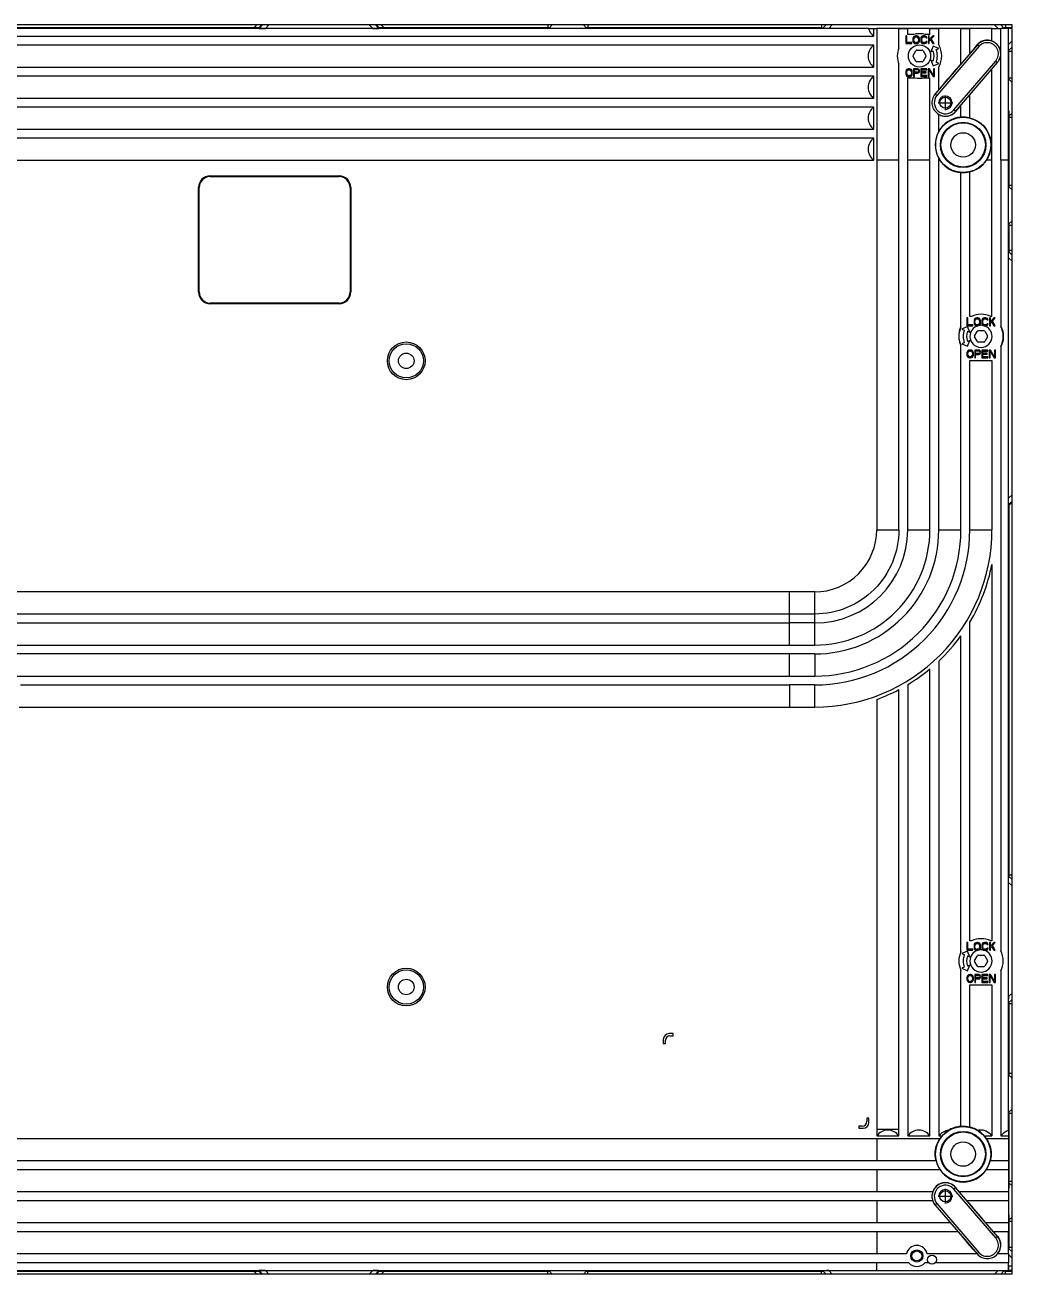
# Model space of a CAD drawing. Extents: x 0 to 1000, y 0 to 562.
# Drawn here: x 556 to 1000, y 0 to 562 of the extents above; entities that cross this region are included whole.
import ezdxf

# ---------------------------------------------------------------- set-up
doc = ezdxf.new("R2010")
doc.units = 0
doc.layers.add('CABINET', color=8, linetype='Continuous')

# ---------------------------------------------------------------- blocks, each defined once
blk = doc.blocks.new('UDM_LAMINA_S-MAX')
at = {"layer": 'CABINET'}
for p, q in [((1000, 562.5), (0, 562.5)), ((659.96, 562.5), (658.7, 561.18)), ((662.08, 562.5), (660.78, 561.14)), ((661.05, 560.96), (662.59, 562.5)), ((663.84, 560.93), (665.42, 562.5)), ((710.58, 562.5), (712.16, 560.93)), ((713.41, 562.5), (714.95, 560.96)), ((715.22, 561.14), (713.92, 562.5)), ((717.3, 561.18), (716.04, 562.5)), ((791, 562.5), (791, 561.18)), ((793, 562.5), (791.63, 561.13)), ((807, 562.5), (808.37, 561.13)), ((809, 562.5), (809, 561.18)), ((914.25, 562.5), (914.25, 561.18)), ((914.71, 560.96), (916.25, 562.5)), ((917.51, 560.93), (919.08, 562.5)), ((992.17, 562.5), (993.59, 561.09)), ((995, 562.5), (996.54, 560.96)), ((997, 562.5), (997, 561.18)), ((1000, 0), (1000, 562.5)), ((48.65, 557.47), (937.79, 557.47)), ((917.51, 560.93), (82.49, 560.93)), ((658.7, 561.18), (512, 561.18)), ((660.78, 561.14), (661.05, 560.96)), ((714.95, 560.96), (715.22, 561.14)), ((791, 561.18), (717.3, 561.18)), ((914.25, 561.18), (809, 561.18)), ((935.4, 560.93), (917.51, 560.93)), ((935.4, 560.93), (937.79, 560.9)), ((937.79, 560.9), (939.09, 560.9)), ((937.79, 557.47), (937.79, 560.9)), ((939.09, 560.9), (939.09, 335.13)), ((991, 560.93), (942.56, 560.93)), ((949.06, 560.9), (953.06, 560.9)), ((949.06, 552.25), (949.06, 560.9)), ((952.64, 557.6), (952.2, 557.6)), ((952.2, 557.6), (952.2, 554.1)), ((952.64, 554.55), (952.64, 557.6)), ((953.06, 558.2), (953.06, 560.9)), ((955.73, 558.2), (953.06, 558.2)), ((957.14, 557.6), (956.58, 557.6)), ((956.58, 557.15), (957.14, 557.15)), ((960.73, 557.6), (960.08, 557.6)), ((960.08, 557.15), (960.73, 557.15)), ((963.03, 558.2), (960.97, 558.2)), ((962.77, 557.6), (962.34, 557.6)), ((962.34, 557.6), (962.34, 554.1)), ((964.38, 557.6), (962.77, 555.89)), ((962.77, 555.89), (962.77, 557.6)), ((963.03, 560.9), (967.03, 560.9)), ((963.03, 558.2), (963.03, 560.9)), ((963.65, 556.19), (964.96, 557.6)), ((964.96, 557.6), (964.38, 557.6)), ((967.03, 553.51), (967.03, 560.9)), ((977, 560.9), (981, 560.9)), ((977, 544.97), (977, 560.9)), ((981, 549.64), (981, 560.9)), ((990.97, 560.9), (994.97, 560.9)), ((990.97, 555.19), (990.97, 560.9)), ((994.96, 549.46), (994.97, 560.9)), ((1000, 561.18), (997, 561.18)), ((1000, 560.93), (998.43, 560.93)), ((998.43, 553.76), (998.43, 560.93)), ((937.79, 553.47), (50.35, 553.47)), ((937.79, 543.5), (937.79, 553.47)), ((952.2, 554.1), (954.83, 554.1)), ((954.83, 554.55), (952.64, 554.55)), ((954.83, 554.1), (954.83, 554.55)), ((955.41, 556.51), (955.41, 555.19)), ((955.85, 555.3), (955.85, 556.41)), ((957.14, 554.55), (956.58, 554.55)), ((956.58, 554.11), (957.14, 554.11)), ((957.87, 556.41), (957.87, 555.3)), ((958.31, 555.19), (958.31, 556.51)), ((958.91, 556.41), (958.91, 555.29)), ((959.35, 555.29), (959.35, 556.41)), ((960.73, 554.55), (960.08, 554.55)), ((960.08, 554.1), (960.73, 554.1)), ((961.31, 556.71), (961.75, 556.71)), ((961.75, 554.99), (961.31, 554.99)), ((961.68, 554.62), (961.75, 554.99)), ((962.34, 554.1), (962.77, 554.1)), ((962.77, 555.29), (963.28, 555.81)), ((962.77, 554.1), (962.77, 555.29)), ((963.28, 555.81), (964.38, 554.1)), ((964.43, 552.94), (963.38, 550.39)), ((964.96, 554.1), (963.65, 556.19)), ((964.38, 554.1), (964.96, 554.1)), ((966.98, 551.88), (964.43, 552.94)), ((984.28, 553.46), (965.4, 531.43)), ((965.87, 551.42), (966.98, 551.88)), ((985.08, 552.77), (966.2, 530.75)), ((985.08, 552.77), (984.22, 553.5)), ((1000, 555.33), (998.43, 553.76)), ((998.43, 64.59), (998.43, 553.76)), ((1000, 552.5), (998.46, 550.96)), ((955.48, 548.8), (956.7, 550.91)), ((956.7, 546.19), (955.48, 548.3)), ((957.13, 551.16), (959.57, 551.16)), ((959.57, 545.94), (957.13, 545.94)), ((960, 550.91), (961.22, 548.8)), ((961.22, 548.3), (960, 546.19)), ((963.38, 550.39), (964.49, 550.85)), ((964.49, 546.25), (963.38, 546.71)), ((963.38, 546.71), (964.43, 544.16)), ((966.98, 545.22), (965.87, 545.68)), ((973.8, 524.25), (992.67, 546.26)), ((992.67, 546.26), (993.47, 545.58)), ((994.97, 501.59), (994.96, 549.58)), ((1000, 550.5), (998.6, 550.5)), ((998.6, 538.62), (998.6, 550.5)), ((50.28, 543.5), (937.79, 543.5)), ((949.06, 501.59), (949.06, 544.85)), ((952.21, 541.5), (952.21, 540.5)), ((952.63, 540.5), (952.63, 541.5)), ((953.43, 542.3), (953.88, 542.3)), ((953.86, 542.75), (953.45, 542.75)), ((954.68, 541.5), (954.68, 540.5)), ((955.11, 540.5), (955.11, 541.5)), ((957.45, 542.75), (955.7, 542.75)), ((955.7, 542.75), (955.7, 539.25)), ((956.14, 542.38), (957.52, 542.38)), ((956.14, 541.26), (956.14, 542.38)), ((957.52, 541.26), (956.14, 541.26)), ((956.14, 540.81), (957.45, 540.81)), ((956.14, 539.25), (956.14, 540.81)), ((961.61, 542.75), (958.98, 542.75)), ((958.98, 542.75), (958.98, 539.25)), ((959.42, 542.3), (961.61, 542.3)), ((959.42, 541.34), (959.42, 542.3)), ((961.31, 541.34), (959.42, 541.34)), ((959.42, 540.89), (961.31, 540.89)), ((959.42, 539.7), (959.42, 540.89)), ((961.31, 540.89), (961.31, 541.34)), ((961.61, 542.3), (961.61, 542.75)), ((962.85, 542.75), (962.19, 542.75)), ((962.19, 542.75), (962.19, 539.25)), ((962.63, 539.25), (962.63, 542.3)), ((962.63, 542.3), (964.45, 539.25)), ((964.67, 539.77), (962.85, 542.75)), ((964.43, 544.16), (966.98, 545.22)), ((965.11, 542.75), (964.67, 542.75)), ((964.67, 542.75), (964.67, 539.77)), ((965.11, 539.25), (965.11, 542.75)), ((967.03, 533.34), (967.03, 543.59)), ((974.6, 523.56), (993.47, 545.59)), ((990.97, 431.25), (990.97, 542.67)), ((937.79, 539.5), (48.65, 539.5)), ((937.79, 529.53), (937.79, 539.5)), ((953.06, 538.75), (956.36, 538.75)), ((953.06, 335.13), (953.06, 538.75)), ((953.88, 539.7), (953.43, 539.7)), ((953.45, 539.25), (953.86, 539.25)), ((955.7, 539.25), (956.14, 539.25)), ((958.98, 539.25), (961.61, 539.25)), ((961.61, 539.7), (959.42, 539.7)), ((960.34, 538.75), (963.03, 538.75)), ((961.61, 539.25), (961.61, 539.7)), ((962.19, 539.25), (962.63, 539.25)), ((963.03, 335.13), (963.03, 538.75)), ((964.45, 539.25), (965.11, 539.25)), ((1000, 536.67), (998.59, 538.05)), ((1000, 538.62), (998.6, 538.62)), ((35.7, 529.53), (937.79, 529.53)), ((966.2, 530.75), (965.4, 531.44)), ((970, 524.2), (970, 530.8)), ((981, 520.63), (981, 531.04)), ((937.79, 525.53), (35.72, 525.53)), ((937.79, 515.56), (937.79, 525.53)), ((966.7, 527.5), (973.3, 527.5)), ((974.64, 523.52), (973.8, 524.25)), ((977, 520.96), (977, 526.37)), ((967.03, 514.5), (967.03, 522.23)), ((1000, 522.85), (998.63, 521.48)), ((1000, 520.85), (998.68, 520.85)), ((998.68, 490.25), (998.68, 520.85)), ((32.31, 515.56), (937.79, 515.56)), ((937.79, 511.56), (34.12, 511.56)), ((937.79, 501.59), (937.79, 511.56)), ((32.42, 501.59), (937.79, 501.59)), ((949.06, 501.59), (939.09, 501.59)), ((949.06, 335.13), (949.06, 501.59)), ((963.03, 501.59), (953.06, 501.59)), ((967.03, 335.13), (967.03, 502.5)), ((967.56, 501.59), (967.03, 501.59)), ((990.97, 501.59), (988.49, 501.59)), ((998.43, 501.59), (994.97, 501.59)), ((994.97, 501.59), (994.97, 426.77)), ((977, 426.51), (977, 496.04)), ((981, 431.25), (981, 496.37)), ((639, 494.55), (697, 494.55)), ((639, 494.55), (639, 494.25)), ((639, 494.25), (697, 494.25)), ((697, 494.55), (697, 494.25)), ((1000, 488.25), (998.63, 489.62)), ((1000, 490.25), (998.68, 490.25)), ((633.7, 489.25), (634, 489.25)), ((633.7, 442.25), (633.7, 489.25)), ((634, 442.25), (634, 489.25)), ((702.3, 489.25), (702, 489.25)), ((702, 489.25), (702, 442.25)), ((702.3, 489.25), (702.3, 442.25)), ((1000, 474.25), (998.63, 472.88)), ((1000, 472.25), (998.68, 472.25)), ((998.68, 460.9), (998.68, 472.25)), ((1000, 456.07), (998.43, 457.64)), ((1000, 458.9), (998.46, 460.44)), ((1000, 460.9), (998.68, 460.9)), ((633.7, 442.25), (634, 442.25)), ((702.3, 442.25), (702, 442.25)), ((697, 437.25), (639, 437.25)), ((639, 436.95), (639, 437.25)), ((697, 436.95), (639, 436.95)), ((697, 436.95), (697, 437.25)), ((980.13, 430.55), (979.69, 430.55)), ((979.69, 430.55), (979.69, 427.05)), ((980.13, 427.5), (980.13, 430.55)), ((981.69, 431.25), (981, 431.25)), ((982.91, 429.3), (982.91, 428.3)), ((983.33, 428.3), (983.33, 429.3)), ((984.13, 430.1), (984.58, 430.1)), ((984.56, 430.55), (984.16, 430.55)), ((985.38, 429.3), (985.38, 428.3)), ((985.81, 428.3), (985.81, 429.3)), ((986.4, 429.36), (986.4, 428.24)), ((986.84, 428.24), (986.84, 429.36)), ((988.22, 430.55), (987.57, 430.55)), ((987.57, 430.1), (988.22, 430.1)), ((988.8, 429.66), (989.24, 429.66)), ((989.24, 427.94), (988.8, 427.94)), ((990.26, 430.55), (989.83, 430.55)), ((989.83, 430.55), (989.83, 427.05)), ((991.87, 430.55), (990.26, 428.84)), ((990.26, 428.84), (990.26, 430.55)), ((990.26, 428.24), (990.77, 428.76)), ((990.26, 427.05), (990.26, 428.24)), ((990.97, 431.25), (990.41, 431.25)), ((990.77, 428.76), (991.87, 427.05)), ((991.14, 429.14), (992.45, 430.55)), ((992.45, 427.05), (991.14, 429.14)), ((992.45, 430.55), (991.87, 430.55)), ((979.96, 426.64), (977.42, 425.58)), ((977.42, 425.58), (978.52, 425.12)), ((979.69, 427.05), (982.32, 427.05)), ((979.91, 424.55), (981.02, 424.09)), ((981.02, 424.09), (979.96, 426.64)), ((982.32, 427.5), (980.13, 427.5)), ((982.32, 427.05), (982.32, 427.5)), ((983.18, 422.5), (984.4, 424.61)), ((984.4, 419.89), (983.18, 422)), ((984.58, 427.5), (984.13, 427.5)), ((984.16, 427.05), (984.65, 427.05)), ((984.83, 424.86), (987.27, 424.86)), ((987.45, 427.05), (988.22, 427.05)), ((988.22, 427.5), (987.57, 427.5)), ((987.7, 424.61), (988.92, 422.5)), ((988.92, 422), (987.7, 419.89)), ((989.83, 427.05), (990.26, 427.05)), ((991.87, 427.05), (992.45, 427.05)), ((977, 335.13), (977, 417.99)), ((978.52, 419.38), (977.42, 418.92)), ((977.42, 418.92), (979.96, 417.86)), ((981.02, 420.41), (979.91, 419.95)), ((979.96, 417.86), (981.02, 420.41)), ((987.27, 419.64), (984.83, 419.64)), ((994.97, 417.73), (994.97, 145.52)), ((979.7, 414.85), (979.7, 413.85)), ((980.12, 413.85), (980.12, 414.85)), ((980.92, 415.65), (981.37, 415.65)), ((981.37, 413.05), (980.92, 413.05)), ((981.35, 416.1), (980.95, 416.1)), ((980.95, 412.6), (981.35, 412.6)), ((981, 411.45), (990.97, 411.45)), ((981, 335.13), (981, 411.45)), ((982.17, 414.85), (982.17, 413.85)), ((982.6, 413.85), (982.6, 414.85)), ((984.94, 416.1), (983.19, 416.1)), ((983.19, 416.1), (983.19, 412.6)), ((983.19, 412.6), (983.63, 412.6)), ((983.63, 415.73), (985.01, 415.73)), ((983.63, 414.61), (983.63, 415.73)), ((985.01, 414.61), (983.63, 414.61)), ((983.63, 414.16), (984.94, 414.16)), ((983.63, 412.6), (983.63, 414.16)), ((989.1, 416.1), (986.47, 416.1)), ((986.47, 416.1), (986.47, 412.6)), ((986.47, 412.6), (989.1, 412.6)), ((986.91, 415.65), (989.1, 415.65)), ((986.91, 414.69), (986.91, 415.65)), ((988.8, 414.69), (986.91, 414.69)), ((986.91, 414.24), (988.8, 414.24)), ((986.91, 413.05), (986.91, 414.24)), ((989.1, 413.05), (986.91, 413.05)), ((988.8, 414.24), (988.8, 414.69)), ((989.1, 415.65), (989.1, 416.1)), ((989.1, 412.6), (989.1, 413.05)), ((990.34, 416.1), (989.68, 416.1)), ((989.68, 416.1), (989.68, 412.6)), ((989.68, 412.6), (990.12, 412.6)), ((990.12, 415.65), (991.94, 412.6)), ((990.12, 412.6), (990.12, 415.65)), ((992.16, 413.12), (990.34, 416.1)), ((990.97, 411.45), (990.97, 335.13)), ((991.94, 412.6), (992.6, 412.6)), ((992.6, 416.1), (992.16, 416.1)), ((992.16, 416.1), (992.16, 413.12)), ((992.6, 412.6), (992.6, 416.1)), ((1000, 350.92), (998.43, 349.34)), ((1000, 348.09), (998.46, 346.55)), ((998.46, 346.55), (998.68, 346.23)), ((1000, 347.49), (998.68, 346.23)), ((998.68, 179.65), (998.68, 346.23)), ((939.09, 335.13), (949.06, 335.13)), ((953.06, 335.13), (963.03, 335.13)), ((967.03, 335.13), (977, 335.13)), ((981, 335.13), (990.97, 335.13)), ((990.97, 319.6), (990.97, 150)), ((899.76, 307.19), (508.96, 307.19)), ((911.15, 307.19), (899.76, 307.19)), ((899.76, 293.22), (899.76, 307.19)), ((911.15, 283.25), (911.15, 307.19)), ((899.76, 297.22), (522.32, 297.22)), ((524.69, 293.22), (899.76, 293.22)), ((911.15, 297.22), (899.76, 297.22)), ((911.15, 293.22), (899.76, 293.22)), ((899.76, 283.25), (899.76, 293.22)), ((981, 150), (981, 293.49)), ((977, 231.43), (977, 287.42)), ((527.37, 283.25), (899.76, 283.25)), ((899.76, 283.25), (911.15, 283.25)), ((911.15, 279.25), (511.8, 279.25)), ((899.76, 269.28), (899.76, 279.25)), ((911.15, 279.25), (911.15, 269.28)), ((967.03, 276.05), (967.03, 62.21)), ((963.03, 62.21), (963.03, 272.51)), ((500, 269.28), (911.15, 269.28)), ((911.15, 265.28), (899.76, 265.28)), ((899.76, 265.28), (899.76, 255.31)), ((911.15, 255.31), (911.15, 265.28)), ((953.06, 265.44), (953.06, 62.21)), ((939.09, 258.76), (939.09, 65.26)), ((949.06, 62.21), (949.06, 263.19)), ((899.76, 255.31), (911.15, 255.31)), ((977, 145.26), (977, 231.43)), ((998.43, 176.39), (1000, 174.82)), ((998.46, 179.19), (1000, 177.65)), ((1000, 179.65), (998.68, 179.65)), ((980.13, 149.3), (979.69, 149.3)), ((979.69, 149.3), (979.69, 145.8)), ((980.13, 146.25), (980.13, 149.3)), ((981.69, 150), (981, 150)), ((982.91, 148.05), (982.91, 147.05)), ((983.33, 147.05), (983.33, 148.05)), ((984.13, 148.85), (984.58, 148.85)), ((984.56, 149.3), (984.16, 149.3)), ((985.38, 148.05), (985.38, 147.05)), ((985.81, 147.05), (985.81, 148.05)), ((986.4, 148.11), (986.4, 146.99)), ((986.84, 146.99), (986.84, 148.11)), ((988.22, 149.3), (987.57, 149.3)), ((987.57, 148.85), (988.22, 148.85)), ((988.8, 148.41), (989.24, 148.41)), ((989.24, 146.69), (988.8, 146.69)), ((990.26, 149.3), (989.83, 149.3)), ((989.83, 149.3), (989.83, 145.8)), ((990.26, 147.59), (990.26, 149.3)), ((991.87, 149.3), (990.26, 147.59)), ((990.26, 146.99), (990.77, 147.51)), ((990.26, 145.8), (990.26, 146.99)), ((990.97, 150), (990.41, 150)), ((990.77, 147.51), (991.87, 145.8)), ((991.14, 147.89), (992.45, 149.3)), ((992.45, 145.8), (991.14, 147.89)), ((992.45, 149.3), (991.87, 149.3)), ((979.96, 145.39), (977.42, 144.33)), ((977.42, 144.33), (978.52, 143.87)), ((979.69, 145.8), (982.32, 145.8)), ((979.91, 143.3), (981.02, 142.84)), ((981.02, 142.84), (979.96, 145.39)), ((982.32, 146.25), (980.13, 146.25)), ((982.32, 145.8), (982.32, 146.25)), ((983.18, 141.25), (984.4, 143.36)), ((984.4, 138.64), (983.18, 140.75)), ((984.58, 146.25), (984.13, 146.25)), ((984.16, 145.8), (984.65, 145.8)), ((984.83, 143.61), (987.27, 143.61)), ((987.45, 145.8), (988.22, 145.8)), ((988.22, 146.25), (987.57, 146.25)), ((987.7, 143.36), (988.92, 141.25)), ((988.92, 140.75), (987.7, 138.64)), ((989.83, 145.8), (990.26, 145.8)), ((991.87, 145.8), (992.45, 145.8)), ((977, 66.46), (977, 136.74)), ((978.52, 138.13), (977.42, 137.67)), ((977.42, 137.67), (979.96, 136.61)), ((981.02, 139.16), (979.91, 138.7)), ((979.96, 136.61), (981.02, 139.16)), ((987.27, 138.39), (984.83, 138.39)), ((994.97, 136.48), (994.97, 62.21)), ((979.7, 133.6), (979.7, 132.6)), ((980.12, 132.6), (980.12, 133.6)), ((980.92, 134.4), (981.37, 134.4)), ((981.37, 131.8), (980.92, 131.8)), ((981.35, 134.85), (980.95, 134.85)), ((980.95, 131.35), (981.35, 131.35)), ((981, 130.2), (990.97, 130.2)), ((981, 66.13), (981, 130.2)), ((982.17, 133.6), (982.17, 132.6)), ((982.6, 132.6), (982.6, 133.6)), ((984.94, 134.85), (983.19, 134.85)), ((983.19, 134.85), (983.19, 131.35)), ((983.19, 131.35), (983.63, 131.35)), ((983.63, 134.48), (985.01, 134.48)), ((983.63, 133.36), (983.63, 134.48)), ((985.01, 133.36), (983.63, 133.36)), ((983.63, 132.91), (984.94, 132.91)), ((983.63, 131.35), (983.63, 132.91)), ((989.1, 134.85), (986.47, 134.85)), ((986.47, 134.85), (986.47, 131.35)), ((986.47, 131.35), (989.1, 131.35)), ((986.91, 134.4), (989.1, 134.4)), ((986.91, 133.44), (986.91, 134.4)), ((988.8, 133.44), (986.91, 133.44)), ((986.91, 132.99), (988.8, 132.99)), ((986.91, 131.8), (986.91, 132.99)), ((989.1, 131.8), (986.91, 131.8)), ((988.8, 132.99), (988.8, 133.44)), ((989.1, 134.4), (989.1, 134.85)), ((989.1, 131.35), (989.1, 131.8)), ((990.34, 134.85), (989.68, 134.85)), ((989.68, 134.85), (989.68, 131.35)), ((989.68, 131.35), (990.12, 131.35)), ((990.12, 134.4), (991.94, 131.35)), ((990.12, 131.35), (990.12, 134.4)), ((992.16, 131.87), (990.34, 134.85)), ((990.97, 130.2), (990.97, 62.21)), ((991.94, 131.35), (992.6, 131.35)), ((992.6, 134.85), (992.16, 134.85)), ((992.16, 134.85), (992.16, 131.87)), ((992.6, 131.35), (992.6, 134.85)), ((1000, 126.48), (998.43, 124.91)), ((1000, 123.65), (998.46, 122.11)), ((1000, 121.65), (998.68, 121.65)), ((998.68, 90.25), (998.68, 121.65)), ((847.5, 108.25), (845.6, 108.25)), ((846, 107.25), (847.5, 107.25)), ((847.5, 107.25), (847.5, 108.25)), ((843, 105.65), (843, 103.75)), ((843, 103.75), (844, 103.75)), ((844, 103.75), (844, 105.25)), ((1000, 90.25), (998.68, 90.25)), ((1000, 88.25), (998.63, 89.62)), ((1000, 74.25), (998.63, 72.88)), ((935.6, 70.15), (934.6, 70.15)), ((934.6, 70.15), (934.6, 68.65)), ((935.6, 68.25), (935.6, 70.15)), ((1000, 72.25), (998.68, 72.25)), ((998.68, 41.65), (998.68, 72.25)), ((932.6, 66.65), (931.1, 66.65)), ((931.1, 66.65), (931.1, 65.65)), ((931.1, 65.65), (933, 65.65)), ((939.09, 65.26), (949.06, 65.26)), ((939.09, 65.26), (939.09, 62.21)), ((939.09, 62.21), (949.06, 62.21)), ((953.06, 62.21), (963.03, 62.21)), ((967.03, 62.21), (968.57, 62.21)), ((987.43, 62.21), (990.97, 62.21)), ((994.97, 62.21), (998.4, 62.21)), ((998.43, 64.59), (998.4, 62.21)), ((998.4, 62.21), (998.4, 60.91)), ((967.58, 60.91), (62.21, 60.91)), ((939.09, 60.91), (939.09, 50.94)), ((998.4, 60.91), (988.42, 60.91)), ((965.88, 50.94), (62.21, 50.94)), ((998.4, 50.94), (990.12, 50.94)), ((998.4, 50.94), (998.4, 46.94)), ((967.69, 46.94), (62.21, 46.94)), ((939.09, 46.94), (939.09, 36.97)), ((998.4, 46.94), (988.31, 46.94)), ((1000, 39.65), (998.63, 41.02)), ((1000, 41.65), (998.68, 41.65)), ((964.28, 36.97), (62.21, 36.97)), ((966.7, 35), (973.3, 35)), ((970, 31.7), (970, 38.3)), ((974.64, 38.97), (973.8, 38.25)), ((992.67, 16.24), (973.8, 38.25)), ((993.47, 16.92), (974.6, 38.94)), ((998.4, 36.97), (976.28, 36.97)), ((998.4, 36.97), (998.4, 32.97)), ((964.3, 32.97), (62.21, 32.97)), ((939.09, 32.97), (939.09, 23)), ((966.2, 31.75), (965.37, 31.03)), ((965.4, 31.06), (984.29, 9.03)), ((966.2, 31.75), (985.08, 9.73)), ((998.4, 32.97), (979.71, 32.97)), ((972.32, 23), (62.21, 23)), ((971.73, 23.65), (971.88, 23.48)), ((998.4, 23), (988.26, 23)), ((998.4, 23), (998.4, 19)), ((1000, 25.65), (998.63, 24.28)), ((1000, 23.65), (998.68, 23.65)), ((998.68, 12), (998.68, 23.65)), ((975.74, 19), (62.21, 19)), ((939.09, 19), (939.09, 9.03)), ((998.4, 19), (991.69, 19)), ((993.51, 16.96), (992.67, 16.24)), ((998.46, 11.54), (1000, 10)), ((1000, 12), (998.68, 12)), ((952.49, 9.03), (62.21, 9.03)), ((984.29, 9.03), (961.81, 9.03)), ((985.08, 9.73), (984.28, 9.04)), ((998.4, 9.03), (993.46, 9.03)), ((998.4, 9.03), (998.4, 5.03)), ((998.59, 8.59), (1000, 7.17)), ((1000, 0), (0, 0)), ((953.55, 5.03), (62.21, 5.03)), ((82.49, 1.57), (917.51, 1.57)), ((512, 1.32), (658.7, 1.32)), ((658.7, 1.32), (659.96, 0)), ((661.05, 1.54), (660.78, 1.36)), ((660.78, 1.36), (662.08, 0)), ((662.59, 0), (661.05, 1.54)), ((665.42, 0), (663.84, 1.57)), ((712.16, 1.57), (710.58, 0)), ((714.95, 1.54), (713.41, 0)), ((713.92, 0), (715.22, 1.36)), ((715.22, 1.36), (714.95, 1.54)), ((716.04, 0), (717.3, 1.32)), ((717.3, 1.32), (791, 1.32)), ((791, 0), (791, 1.32)), ((793, 0), (791.63, 1.37)), ((807, 0), (808.37, 1.37)), ((809, 1.32), (914.25, 1.32)), ((809, 0), (809, 1.32)), ((914.25, 0), (914.25, 1.32)), ((916.25, 0), (914.71, 1.54)), ((917.51, 1.57), (939.09, 1.57)), ((919.08, 0), (917.51, 1.57)), ((939.09, 1.57), (939.09, 5.03)), ((939.09, 1.57), (993.74, 1.57)), ((962.59, 5.03), (960.75, 5.03)), ((998.4, 5.03), (965.41, 5.03)), ((993.74, 1.57), (992.17, 0)), ((993.74, 1.57), (998.43, 1.57)), ((996.54, 1.54), (995, 0)), ((997, 1.32), (1000, 1.32)), ((997, 0), (997, 1.32)), ((1000, 3.54), (998.43, 3.54)), ((998.46, 1.54), (998.43, 1.57)), ((1000, 1.54), (998.46, 1.54))]:
    blk.add_line(p, q, dxfattribs=at)
for points in [[(660.78, 561.14), (660.74, 561.15), (660.62, 561.16), (660.44, 561.16), (660.2, 561.17), (659.9, 561.17), (659.54, 561.17), (659.14, 561.18), (658.7, 561.18)], [(661.05, 560.96), (661.11, 560.96), (661.28, 560.95), (661.54, 560.94), (661.88, 560.94), (662.3, 560.93), (662.78, 560.93), (663.3, 560.93), (663.84, 560.93)], [(712.16, 560.93), (712.7, 560.93), (713.22, 560.93), (713.7, 560.93), (714.12, 560.94), (714.46, 560.94), (714.72, 560.95), (714.89, 560.96), (714.95, 560.96)], [(717.3, 561.18), (716.86, 561.18), (716.46, 561.17), (716.1, 561.17), (715.8, 561.17), (715.56, 561.16), (715.38, 561.16), (715.26, 561.15), (715.22, 561.14)], [(791.67, 561.17), (791.65, 561.17), (791.62, 561.17), (791.56, 561.17), (791.47, 561.17), (791.37, 561.17), (791.26, 561.18), (791.13, 561.18), (791, 561.18)], [(809, 561.18), (808.87, 561.18), (808.74, 561.18), (808.63, 561.17), (808.53, 561.17), (808.44, 561.17), (808.38, 561.17), (808.35, 561.17), (808.33, 561.17)], [(914.59, 561.18), (914.55, 561.18), (914.51, 561.18), (914.47, 561.18), (914.42, 561.18), (914.38, 561.18), (914.34, 561.18), (914.29, 561.18), (914.25, 561.18)], [(917.51, 560.93), (917.32, 560.93), (917.13, 560.93), (916.95, 560.93), (916.76, 560.93), (916.3, 560.93), (915.84, 560.93), (915.37, 560.94), (914.91, 560.95)], [(935.4, 560.93), (935.58, 560.41), (935.79, 559.91), (936.05, 559.43), (936.35, 558.98), (936.67, 558.56), (937.02, 558.18), (937.39, 557.81), (937.79, 557.47)], [(997, 561.18), (996.91, 561.18), (996.83, 561.18), (996.74, 561.18), (996.66, 561.18), (996.59, 561.17), (996.53, 561.17), (996.47, 561.17), (996.42, 561.17)], [(937.79, 553.47), (937.26, 553.01), (936.77, 552.5), (936.33, 551.94), (935.96, 551.34), (935.63, 550.67), (935.39, 549.96), (935.24, 549.23), (935.19, 548.49), (935.24, 547.75), (935.39, 547.01), (935.63, 546.31), (935.96, 545.63), (936.33, 545.03), (936.77, 544.48), (937.26, 543.97), (937.79, 543.5)], [(984.22, 553.5), (984.02, 553.26), (983.81, 553.01), (983.6, 552.76), (983.39, 552.51), (982.79, 551.8), (982.19, 551.08), (981.59, 550.36), (981, 549.63)], [(990.97, 555.19), (990.57, 555.34), (990.16, 555.46), (989.74, 555.55), (989.32, 555.6), (988.85, 555.63), (988.38, 555.61), (987.92, 555.56), (987.46, 555.48), (986.99, 555.35), (986.54, 555.19), (986.1, 554.99), (985.68, 554.75), (985.28, 554.48), (984.9, 554.18), (984.55, 553.86), (984.22, 553.5)], [(994.96, 549.46), (994.88, 550.38), (994.67, 551.28), (994.32, 552.15), (993.86, 552.95), (993.58, 553.32), (993.27, 553.67), (992.94, 554), (992.59, 554.3), (992.21, 554.57), (991.81, 554.81), (991.4, 555.02), (990.97, 555.19)], [(993.47, 545.59), (993.64, 545.8), (993.81, 546.01), (993.96, 546.24), (994.1, 546.47), (994.46, 547.2), (994.73, 547.97), (994.9, 548.77), (994.96, 549.58)], [(998.6, 550.5), (998.6, 550.58), (998.6, 550.65), (998.6, 550.73), (998.6, 550.8), (998.6, 550.86), (998.6, 550.92), (998.6, 550.97), (998.6, 551.02)], [(977, 544.97), (975.73, 543.54), (974.46, 542.11), (973.21, 540.66), (971.96, 539.21), (970.72, 537.75), (969.48, 536.29), (968.25, 534.81), (967.03, 533.33)], [(935.96, 537.39), (935.71, 536.89), (935.51, 536.37), (935.35, 535.83), (935.25, 535.28), (935.2, 534.72), (935.21, 534.15), (935.27, 533.59), (935.39, 533.03), (935.56, 532.51), (935.78, 532), (936.04, 531.52), (936.34, 531.06), (936.66, 530.64), (937.01, 530.24), (937.39, 529.87), (937.79, 529.53)], [(937.79, 539.5), (937.67, 539.41), (937.56, 539.31), (937.44, 539.21), (937.33, 539.11), (937, 538.78), (936.69, 538.43), (936.41, 538.07), (936.14, 537.68)], [(998.59, 538.05), (998.59, 538.08), (998.6, 538.12), (998.6, 538.18), (998.6, 538.25), (998.6, 538.34), (998.6, 538.43), (998.6, 538.52), (998.6, 538.62)], [(937.79, 525.53), (937.26, 525.07), (936.77, 524.56), (936.33, 524), (935.96, 523.4), (935.63, 522.73), (935.39, 522.02), (935.24, 521.29), (935.19, 520.55), (935.24, 519.8), (935.39, 519.07), (935.63, 518.37), (935.96, 517.69), (936.33, 517.09), (936.77, 516.54), (937.26, 516.03), (937.79, 515.56)], [(967.03, 522.23), (967.46, 521.99), (967.9, 521.79), (968.37, 521.63), (968.84, 521.51), (969.36, 521.42), (969.89, 521.38), (970.42, 521.39), (970.95, 521.45), (971.48, 521.55), (972, 521.71), (972.51, 521.91), (972.99, 522.15), (973.45, 522.44), (973.88, 522.77), (974.28, 523.13), (974.64, 523.52)], [(998.52, 523.82), (998.53, 523.28), (998.54, 522.8), (998.56, 522.39), (998.57, 522.06), (998.58, 521.79), (998.6, 521.61), (998.61, 521.5), (998.63, 521.48)], [(977, 520.96), (975.48, 520.79), (973.99, 520.41), (972.56, 519.84), (971.21, 519.08), (969.95, 518.14), (968.82, 517.05), (967.84, 515.82), (967.03, 514.5)], [(981, 520.63), (982.39, 520.25), (983.73, 519.68), (984.99, 518.95), (986.16, 518.08), (987.24, 517.02), (988.19, 515.85), (988.99, 514.57), (989.63, 513.2), (990.1, 511.76), (990.39, 510.27), (990.51, 508.75), (990.45, 507.24), (990.36, 506.49), (990.22, 505.75), (990.03, 505.01), (989.81, 504.29), (989.54, 503.59), (989.23, 502.9), (988.88, 502.23), (988.49, 501.59)], [(998.68, 520.85), (998.68, 520.98), (998.68, 521.11), (998.67, 521.22), (998.67, 521.32), (998.67, 521.41), (998.67, 521.47), (998.67, 521.5), (998.67, 521.52)], [(937.79, 511.56), (937.26, 511.1), (936.77, 510.59), (936.33, 510.03), (935.96, 509.43), (935.63, 508.76), (935.39, 508.05), (935.24, 507.32), (935.19, 506.58), (935.24, 505.83), (935.39, 505.1), (935.63, 504.4), (935.96, 503.72), (936.33, 503.12), (936.77, 502.57), (937.26, 502.05), (937.79, 501.59)], [(967.56, 501.59), (968.4, 500.43), (969.38, 499.37), (970.48, 498.43), (971.68, 497.63), (972.93, 496.99), (974.25, 496.51), (975.62, 496.19), (977, 496.04)], [(981, 496.37), (982.1, 496.65), (983.16, 497.05), (984.18, 497.56), (985.16, 498.16), (986.11, 498.89), (987, 499.71), (987.79, 500.62), (988.49, 501.59)], [(998.67, 489.58), (998.67, 489.6), (998.67, 489.63), (998.67, 489.69), (998.67, 489.78), (998.67, 489.88), (998.68, 489.99), (998.68, 490.12), (998.68, 490.25)], [(998.68, 472.25), (998.68, 472.38), (998.68, 472.51), (998.67, 472.62), (998.67, 472.72), (998.67, 472.81), (998.67, 472.87), (998.67, 472.9), (998.67, 472.92)], [(998.68, 460.56), (998.68, 460.6), (998.68, 460.64), (998.68, 460.68), (998.68, 460.73), (998.68, 460.77), (998.68, 460.81), (998.68, 460.86), (998.68, 460.9)], [(976.29, 424.55), (976.33, 424.68), (976.36, 424.8), (976.4, 424.93), (976.43, 425.06), (976.55, 425.43), (976.69, 425.8), (976.84, 426.16), (977, 426.51)], [(994.97, 426.77), (995.45, 425.7), (995.8, 424.58), (996.01, 423.43), (996.08, 422.25), (996.01, 421.07), (995.8, 419.92), (995.45, 418.8), (994.97, 417.73)], [(998.46, 346.55), (998.46, 346.56), (998.46, 346.56), (998.46, 346.57), (998.46, 346.58), (998.46, 346.59), (998.46, 346.61), (998.46, 346.62), (998.45, 346.64), (998.45, 346.66), (998.45, 346.69), (998.45, 346.71), (998.45, 346.74), (998.45, 346.77), (998.45, 346.8), (998.45, 346.83), (998.45, 346.86), (998.44, 346.94), (998.44, 347.02), (998.44, 347.1), (998.44, 347.18), (998.44, 347.27), (998.44, 347.37), (998.44, 347.46), (998.44, 347.56), (998.44, 347.66), (998.43, 347.77), (998.43, 347.87), (998.43, 347.98), (998.43, 348.09), (998.43, 348.2), (998.43, 348.31), (998.43, 348.42), (998.43, 348.65), (998.43, 348.88), (998.43, 349.11), (998.43, 349.34)], [(949.06, 335.13), (949.02, 333.27), (948.88, 331.41), (948.65, 329.57), (948.33, 327.73), (947.92, 325.92), (947.43, 324.12), (946.84, 322.36), (946.17, 320.62), (945.42, 318.92), (944.58, 317.26), (943.67, 315.64), (942.67, 314.07), (941.6, 312.54), (940.45, 311.08), (939.24, 309.67), (937.96, 308.32), (936.61, 307.04), (935.2, 305.82), (933.73, 304.68), (932.21, 303.61), (930.64, 302.61), (929.02, 301.7), (927.36, 300.86), (925.66, 300.11), (923.92, 299.44), (922.15, 298.85), (920.36, 298.36), (918.55, 297.95), (916.71, 297.63), (914.86, 297.4), (913.01, 297.27), (911.15, 297.22)], [(911.15, 307.19), (913.88, 307.33), (916.59, 307.73), (919.25, 308.39), (921.84, 309.32), (924.32, 310.49), (926.67, 311.9), (928.88, 313.53), (930.91, 315.37), (932.75, 317.4), (934.38, 319.6), (935.79, 321.96), (936.96, 324.44), (937.89, 327.02), (938.55, 329.69), (938.95, 332.4), (939.09, 335.13)], [(552.95, 255.31), (556.32, 255.31), (559.69, 255.31), (563.05, 255.31), (566.42, 255.31), (569.79, 255.31), (573.15, 255.31), (576.52, 255.31), (579.89, 255.31), (583.25, 255.31), (586.62, 255.31), (589.99, 255.31), (593.35, 255.31), (596.72, 255.31), (600.09, 255.31), (603.46, 255.31), (606.82, 255.31), (610.19, 255.31), (613.56, 255.31), (616.92, 255.31), (620.29, 255.31), (623.66, 255.31), (627.02, 255.31), (630.39, 255.31), (637.12, 255.31), (643.86, 255.31), (650.59, 255.31), (657.33, 255.31), (664.06, 255.31), (670.8, 255.31), (677.53, 255.31), (684.26, 255.31), (691, 255.31), (697.73, 255.31), (704.47, 255.31), (711.2, 255.31), (717.94, 255.31), (724.67, 255.31), (731.4, 255.31), (738.14, 255.31), (751.61, 255.31), (765.07, 255.31), (778.54, 255.31), (792.01, 255.31), (805.48, 255.31), (818.95, 255.31), (832.42, 255.31), (845.88, 255.31), (859.35, 255.31), (872.82, 255.31), (886.29, 255.31), (899.76, 255.31)], [(553.56, 265.28), (556.92, 265.28), (560.28, 265.28), (563.64, 265.28), (567, 265.28), (570.36, 265.28), (573.72, 265.28), (577.09, 265.28), (580.45, 265.28), (583.81, 265.28), (587.17, 265.28), (590.53, 265.28), (593.89, 265.28), (597.25, 265.28), (600.61, 265.28), (603.97, 265.28), (607.33, 265.28), (610.7, 265.28), (614.06, 265.28), (617.42, 265.28), (620.78, 265.28), (624.14, 265.28), (627.5, 265.28), (630.86, 265.28), (637.59, 265.28), (644.31, 265.28), (651.03, 265.28), (657.75, 265.28), (664.47, 265.28), (671.2, 265.28), (677.92, 265.28), (684.64, 265.28), (698.09, 265.28), (711.53, 265.28), (724.98, 265.28), (738.42, 265.28), (751.87, 265.28), (765.31, 265.28), (778.75, 265.28), (792.2, 265.28), (805.64, 265.28), (819.09, 265.28), (832.53, 265.28), (845.98, 265.28), (859.42, 265.28), (872.87, 265.28), (886.31, 265.28), (899.76, 265.28)], [(998.68, 179.31), (998.68, 179.35), (998.68, 179.39), (998.68, 179.43), (998.68, 179.48), (998.68, 179.52), (998.68, 179.56), (998.68, 179.61), (998.68, 179.65)], [(998.68, 121.65), (998.68, 121.74), (998.68, 121.82), (998.68, 121.91), (998.68, 121.99), (998.67, 122.06), (998.67, 122.12), (998.67, 122.18), (998.67, 122.23)], [(998.67, 89.58), (998.67, 89.6), (998.67, 89.63), (998.67, 89.69), (998.67, 89.78), (998.67, 89.88), (998.68, 89.99), (998.68, 90.12), (998.68, 90.25)], [(998.68, 72.25), (998.68, 72.38), (998.68, 72.51), (998.67, 72.62), (998.67, 72.72), (998.67, 72.81), (998.67, 72.87), (998.67, 72.9), (998.67, 72.92)], [(949.06, 62.21), (948.6, 62.74), (948.09, 63.23), (947.53, 63.66), (946.93, 64.04), (946.26, 64.37), (945.55, 64.61), (944.82, 64.76), (944.08, 64.81), (943.33, 64.76), (942.6, 64.61), (941.9, 64.37), (941.22, 64.04), (940.62, 63.66), (940.07, 63.23), (939.55, 62.74), (939.09, 62.21)], [(963.03, 62.21), (962.57, 62.74), (962.06, 63.23), (961.5, 63.66), (960.9, 64.04), (960.23, 64.37), (959.52, 64.61), (958.79, 64.76), (958.05, 64.81), (957.3, 64.76), (956.57, 64.61), (955.87, 64.37), (955.19, 64.04), (954.59, 63.66), (954.04, 63.23), (953.53, 62.74), (953.06, 62.21)], [(971.53, 64.79), (970.86, 64.68), (970.2, 64.5), (969.57, 64.25), (968.96, 63.93), (968.42, 63.56), (967.92, 63.15), (967.46, 62.7), (967.03, 62.21)], [(971.53, 64.79), (971.12, 64.52), (970.72, 64.23), (970.33, 63.93), (969.95, 63.62), (969.58, 63.29), (969.23, 62.94), (968.9, 62.58), (968.57, 62.21)], [(977, 66.46), (976.67, 66.44), (976.34, 66.41), (976.02, 66.37), (975.69, 66.32), (974.6, 66.09), (973.54, 65.75), (972.51, 65.31), (971.53, 64.79)], [(984.68, 64.65), (984.46, 64.79), (984.23, 64.92), (984, 65.04), (983.76, 65.17), (983.1, 65.47), (982.41, 65.74), (981.71, 65.96), (981, 66.13)], [(990.97, 62.21), (990.4, 62.85), (989.75, 63.43), (989.03, 63.93), (988.27, 64.33), (987.84, 64.49), (987.41, 64.62), (986.96, 64.72), (986.51, 64.78), (986.05, 64.81), (985.59, 64.79), (985.13, 64.74), (984.68, 64.65)], [(987.43, 62.21), (987.13, 62.56), (986.81, 62.9), (986.48, 63.22), (986.15, 63.53), (985.8, 63.83), (985.43, 64.12), (985.06, 64.39), (984.68, 64.65)], [(998.43, 64.59), (997.91, 64.42), (997.41, 64.2), (996.94, 63.94), (996.48, 63.65), (996.07, 63.33), (995.68, 62.98), (995.31, 62.6), (994.97, 62.21)], [(965.88, 50.94), (965.59, 52.2), (965.45, 53.5), (965.45, 54.8), (965.6, 56.1), (965.89, 57.38), (966.33, 58.62), (966.89, 59.8), (967.58, 60.91)], [(988.42, 60.91), (989.11, 59.8), (989.67, 58.62), (990.11, 57.38), (990.4, 56.1), (990.55, 54.8), (990.55, 53.5), (990.41, 52.2), (990.12, 50.94)], [(998.4, 60.91), (998.42, 59.66), (998.43, 58.42), (998.43, 57.17), (998.43, 55.92), (998.43, 54.68), (998.43, 53.43), (998.42, 52.19), (998.4, 50.94)], [(967.69, 46.94), (968.57, 45.74), (969.6, 44.67), (970.77, 43.72), (972.04, 42.93), (973.45, 42.27), (974.93, 41.8), (976.45, 41.52), (978, 41.42), (979.55, 41.52), (981.07, 41.8), (982.55, 42.27), (983.96, 42.93), (985.23, 43.72), (986.4, 44.67), (987.43, 45.74), (988.31, 46.94)], [(998.4, 46.94), (998.42, 45.69), (998.43, 44.45), (998.43, 43.2), (998.43, 41.95), (998.43, 40.71), (998.43, 39.46), (998.42, 38.21), (998.4, 36.97)], [(974.64, 38.97), (974.08, 39.56), (973.44, 40.06), (972.74, 40.48), (971.99, 40.8), (971.19, 41.01), (970.38, 41.12), (969.56, 41.11), (968.75, 41), (967.96, 40.78), (967.21, 40.45), (966.51, 40.03), (965.88, 39.51), (965.35, 38.96), (964.91, 38.34), (964.54, 37.67), (964.28, 36.97)], [(998.63, 41.02), (998.61, 41), (998.6, 40.89), (998.58, 40.71), (998.57, 40.45), (998.56, 40.11), (998.54, 39.7), (998.53, 39.23), (998.52, 38.69)], [(998.67, 40.98), (998.67, 41), (998.67, 41.03), (998.67, 41.09), (998.67, 41.18), (998.67, 41.28), (998.68, 41.39), (998.68, 41.52), (998.68, 41.65)], [(964.28, 36.97), (964.13, 36.48), (964.03, 35.98), (963.97, 35.48), (963.95, 34.97), (963.97, 34.46), (964.04, 33.95), (964.15, 33.45), (964.3, 32.97)], [(964.3, 32.97), (964.34, 32.85), (964.38, 32.72), (964.43, 32.6), (964.48, 32.48), (964.66, 32.09), (964.87, 31.72), (965.1, 31.36), (965.37, 31.03)], [(988.26, 23), (987.22, 24.27), (986.17, 25.53), (985.11, 26.78), (984.05, 28.03), (982.98, 29.28), (981.9, 30.52), (980.81, 31.75), (979.71, 32.97)], [(998.4, 32.97), (998.42, 31.72), (998.43, 30.48), (998.43, 29.23), (998.43, 27.98), (998.43, 26.74), (998.43, 25.49), (998.42, 24.24), (998.4, 23)], [(998.52, 26.61), (998.53, 26.07), (998.54, 25.6), (998.56, 25.19), (998.57, 24.85), (998.58, 24.59), (998.6, 24.41), (998.61, 24.3), (998.63, 24.28)], [(998.68, 23.65), (998.68, 23.78), (998.68, 23.91), (998.67, 24.02), (998.67, 24.12), (998.67, 24.21), (998.67, 24.27), (998.67, 24.3), (998.67, 24.32)], [(975.74, 19), (976.78, 17.73), (977.83, 16.47), (978.89, 15.21), (979.96, 13.96), (981.03, 12.72), (982.11, 11.48), (983.19, 10.25), (984.29, 9.03)], [(993.45, 9.03), (993.78, 9.42), (994.07, 9.84), (994.33, 10.28), (994.55, 10.74), (994.73, 11.26), (994.87, 11.79), (994.96, 12.32), (995, 12.87), (994.99, 13.43), (994.92, 13.99), (994.8, 14.54), (994.63, 15.07), (994.42, 15.58), (994.16, 16.07), (993.85, 16.53), (993.51, 16.96)], [(998.68, 11.66), (998.68, 11.7), (998.68, 11.74), (998.68, 11.78), (998.68, 11.83), (998.68, 11.87), (998.68, 11.91), (998.68, 11.96), (998.68, 12)], [(984.29, 9.03), (984.74, 8.56), (985.24, 8.14), (985.78, 7.78), (986.35, 7.48), (986.96, 7.24), (987.59, 7.07), (988.23, 6.96), (988.87, 6.93), (989.52, 6.96), (990.16, 7.07), (990.79, 7.24), (991.39, 7.48), (991.97, 7.78), (992.51, 8.14), (993.01, 8.56), (993.46, 9.03)], [(658.7, 1.32), (659.14, 1.32), (659.54, 1.33), (659.9, 1.33), (660.2, 1.33), (660.44, 1.34), (660.62, 1.34), (660.74, 1.35), (660.78, 1.36)], [(663.84, 1.57), (663.3, 1.57), (662.78, 1.57), (662.3, 1.57), (661.88, 1.56), (661.54, 1.56), (661.28, 1.55), (661.11, 1.54), (661.05, 1.54)], [(714.95, 1.54), (714.89, 1.54), (714.72, 1.55), (714.46, 1.56), (714.12, 1.56), (713.7, 1.57), (713.22, 1.57), (712.7, 1.57), (712.16, 1.57)], [(715.22, 1.36), (715.26, 1.35), (715.38, 1.34), (715.56, 1.34), (715.8, 1.33), (716.1, 1.33), (716.46, 1.33), (716.86, 1.32), (717.3, 1.32)], [(791, 1.32), (791.13, 1.32), (791.26, 1.32), (791.37, 1.33), (791.47, 1.33), (791.56, 1.33), (791.62, 1.33), (791.65, 1.33), (791.67, 1.33)], [(808.33, 1.33), (808.35, 1.33), (808.38, 1.33), (808.44, 1.33), (808.53, 1.33), (808.63, 1.33), (808.74, 1.32), (808.87, 1.32), (809, 1.32)], [(914.25, 1.32), (914.34, 1.32), (914.42, 1.32), (914.51, 1.32), (914.59, 1.32), (914.66, 1.33), (914.72, 1.33), (914.78, 1.33), (914.83, 1.33)], [(996.66, 1.32), (996.7, 1.32), (996.74, 1.32), (996.78, 1.32), (996.83, 1.32), (996.87, 1.32), (996.91, 1.32), (996.96, 1.32), (997, 1.32)], [(998.43, 3.54), (998.43, 3.15), (998.43, 2.78), (998.43, 2.44), (998.44, 2.14), (998.44, 1.89), (998.45, 1.7), (998.46, 1.58), (998.46, 1.54)]]:
    blk.add_lwpolyline(points, dxfattribs=at)
for centre, radius in [((958.35, 548.55), 5), ((970, 527.5), 2.5), ((978, 508.5), 12.46), ((978, 508.5), 10.2), ((978, 508.5), 10), ((978, 508.5), 5.5), ((727.27, 411.25), 8.5), ((727.27, 411.25), 7.7), ((727.27, 411.25), 3.5), ((727.27, 129.25), 8.5), ((727.27, 129.25), 7.7), ((727.27, 129.25), 3.5), ((978, 54), 12.46), ((978, 54), 10.2), ((978, 54), 10), ((978, 54), 5.5), ((970, 35), 2.5), ((957.15, 8.13), 2.75), ((957.15, 8.13), 2.25), ((964, 6.45), 2)]:
    blk.add_circle(centre, radius, dxfattribs=at)
for centre, radius, start, end in [((943.57, 164.41), 396.52, 90.1471, 90.6478), ((944.3, 93.96), 466.97, 89.6115, 89.8409), ((945.38, 255.91), 305.02, 89.3077, 89.6073), ((957.17, 218.62), 342.31, 90.1075, 90.6874), ((956.64, 556.36), 1.25, 93.1807, 172.7538), ((958.35, 548.55), 10, 74.7964, 105.2036), ((956.64, 556.36), 0.8, 94.9565, 176.2496), ((957.07, 556.36), 1.25, 7.2462, 86.8193), ((957.07, 556.36), 0.8, 3.7504, 85.0435), ((960.1, 556.41), 1.19, 91.2062, -180), ((960.09, 556.41), 0.745, 91.2062, -180), ((958.54, 163.44), 397.49, 89.3528, 89.8523), ((960.73, 556.57), 1.03, 7.6035, 90), ((960.73, 556.55), 0.604, 15.0989, 90), ((971.14, 218.62), 342.31, 90.1075, 90.6874), ((972.51, 163.44), 397.49, 89.3528, 89.8523), ((985.11, 218.62), 342.31, 90.1075, 90.6874), ((986.48, 163.44), 397.49, 89.3528, 89.8523), ((998.65, 259.87), 301.06, 90.2875, 90.6995), ((999.69, 103.25), 457.68, 90.1577, 90.3197), ((958.35, 548.55), 10, 158.2607, -158.2607), ((956.64, 555.35), 1.25, -172.7538, -93.1807), ((956.64, 555.35), 0.8, -176.2496, -94.9565), ((957.07, 555.35), 0.8, -85.0435, -3.7504), ((957.07, 555.35), 1.25, -86.8193, -7.2462), ((960.08, 555.27), 1.17, 178.7938, -90), ((960.09, 555.29), 0.745, 180, -91.2062), ((960.73, 555.15), 0.604, -90, -15.0989), ((960.73, 555.22), 1.12, -90, -32.3856), ((958.35, 548.55), 8.05, -20.8856, 20.8856), ((958.35, 548.55), 10, -29.7542, 29.7542), ((988.87, 549.52), 6.05, 69.6782, 139.3987), ((988.87, 549.52), 5, -40.6013, 139.3987), ((955.91, 548.55), 0.5, 150.0004, -149.9996), ((957.13, 550.66), 0.5, 90.0004, 150.0004), ((957.13, 546.44), 0.5, -149.9996, -89.9996), ((959.57, 550.66), 0.5, 30.0004, 90.0004), ((959.57, 546.44), 0.5, -89.9996, -29.9996), ((960.79, 548.55), 0.5, -29.9996, 30.0004), ((958.35, 548.55), 6.55, -20.5159, 20.5159), ((953.45, 541.5), 1.25, 90, 180), ((953.45, 540.5), 1.25, 180, -90), ((953.43, 541.5), 0.8, 90, 180), ((953.43, 540.5), 0.8, 180, -90), ((953.86, 541.5), 1.25, 0, 90), ((953.86, 540.5), 1.25, -90, 0), ((953.88, 541.5), 0.8, 0, 90), ((953.88, 540.5), 0.8, -90, 0), ((957.45, 541.78), 0.968, -90, 90), ((957.42, 541.82), 0.568, -79.6649, 79.6649), ((941.73, 534.14), 6.62, 147.5692, 150.5849), ((958.35, 548.55), 10, -101.4783, -78.5217), ((970, 527.5), 6.05, 139.4753, -119.3848), ((970, 527.5), 5, 139.3987, -40.6013), ((970, 527.5), 3, -90, 180), ((970, 527.5), 6.05, -119.3969, -40.6013), ((754.94, 708.23), 287.03, -40.0535, -39.3146), ((978, 508.5), 12.5, 76.1039, 94.5792), ((978, 508.5), 12.5, 151.3387, -151.3387), ((978.01, 508.26), 12.39, -152.3407, -147.4551), ((978, 508.5), 12.5, -94.5792, -76.1039), ((639, 489.25), 5.3, 90, 180), ((639, 489.25), 5, 90, 180), ((697, 489.25), 5.3, 0, 90), ((697, 489.25), 5, 0, 90), ((639, 442.25), 5.3, 180, -90), ((639, 442.25), 5, 180, -90), ((697, 442.25), 5.3, -90, 0), ((697, 442.25), 5, -90, 0), ((986.05, 422.25), 10, 64.1581, 115.8419), ((984.16, 429.3), 1.25, 90, 180), ((984.16, 428.3), 1.25, 180, -90), ((984.13, 429.3), 0.8, 90, 180), ((984.13, 428.3), 0.8, 180, -90), ((984.56, 429.3), 1.25, 0, 90), ((984.58, 429.3), 0.8, 0, 90), ((984.58, 428.3), 0.8, -90, 0), ((984.56, 428.3), 1.25, -67.3225, 0), ((987.59, 429.36), 1.19, 91.2062, -180), ((987.66, 428.31), 1.26, -177.0884, -94.1178), ((987.63, 429.31), 0.799, 94.8937, 176.3125), ((987.57, 428.23), 0.729, 178.7938, -90), ((988.22, 429.52), 1.03, 7.6035, 90), ((988.22, 429.5), 0.604, 15.0989, 90), ((988.22, 428.08), 1.03, -90, -7.6035), ((988.22, 428.1), 0.604, -90, -15.0989), ((986.05, 422.25), 10, 154.7959, -154.7959), ((986.05, 422.25), 8.05, 159.1144, -159.1144), ((986.05, 422.25), 6.55, 159.4841, -159.4841), ((986.05, 422.25), 5, 106.2602, 180), ((986.05, 422.25), 5, 180, 0), ((983.61, 422.25), 0.5, 150.0011, -149.9989), ((984.83, 424.36), 0.5, 90.0011, 150.0011), ((986.05, 422.25), 5, 103.8692, 106.1681), ((986.05, 422.25), 5, 75.1516, 101.6704), ((987.27, 424.36), 0.5, 30.0011, 90.0011), ((986.05, 422.25), 5, 0, 74.4457), ((988.49, 422.25), 0.5, -29.9989, 30.0011), ((986.05, 422.25), 10, -26.8433, 26.8433), ((985.62, 422.21), 9.6, -166.3612, -153.8972), ((984.83, 420.14), 0.5, -149.9989, -89.9989), ((987.27, 420.14), 0.5, -89.9989, -29.9989), ((980.95, 414.85), 1.25, 90, 180), ((980.95, 413.85), 1.25, 180, -90), ((980.92, 414.85), 0.8, 90, 180), ((980.92, 413.85), 0.8, 180, -90), ((981.35, 414.85), 1.25, 0, 90), ((981.35, 413.85), 1.25, -90, 0), ((981.37, 414.85), 0.8, 0, 90), ((981.37, 413.85), 0.8, -90, 0), ((984.94, 415.13), 0.968, -90, 90), ((984.9, 415.17), 0.57, -78.4766, 78.4766), ((911.15, 335.13), 79.82, -90.0028, -0.0023), ((911.15, 335.13), 69.85, -90.0032, -0.0026), ((911.15, 335.13), 65.85, -90.0033, -0.0029), ((911.15, 335.13), 55.88, -90.0037, -0.0031), ((911.15, 335.13), 51.88, -90.0039, -0.0034), ((911.15, 335.13), 41.91, -90.003, -0.0042), ((911.18, 335.12), 81.29, -30.7989, -11.0062), ((911.18, 335.1), 81.28, -46.5983, -35.9247), ((911.16, 335.11), 81.3, -58.9775, -50.3562), ((911.18, 335.06), 81.25, -69.9081, -62.2087), ((986.05, 141), 10, 64.1581, 115.8419), ((984.16, 148.05), 1.25, 90, 180), ((984.16, 147.05), 1.25, 180, -90), ((984.13, 148.05), 0.8, 90, 180), ((984.13, 147.05), 0.8, 180, -90), ((984.56, 148.05), 1.25, 0, 90), ((984.58, 148.05), 0.8, 0, 90), ((984.58, 147.05), 0.8, -90, 0), ((984.56, 147.05), 1.25, -67.3225, 0), ((987.59, 148.11), 1.19, 91.2062, -180), ((987.66, 147.06), 1.26, -177.0884, -94.1178), ((987.63, 148.06), 0.799, 94.8937, 176.3125), ((987.57, 146.98), 0.729, 178.7938, -90), ((988.22, 148.27), 1.03, 7.6035, 90), ((988.22, 148.25), 0.604, 15.0989, 90), ((988.22, 146.83), 1.03, -90, -7.6035), ((988.22, 146.85), 0.604, -90, -15.0989), ((986.05, 141), 10, 154.7959, -154.7959), ((986.05, 141), 8.05, 159.1144, -159.1144), ((986.05, 141), 6.55, 159.4841, -159.4841), ((986.05, 141), 5, 106.2602, 180), ((986.05, 141), 5, 180, 0), ((983.61, 141), 0.5, 150.0011, -149.9989), ((984.83, 143.11), 0.5, 90.0011, 150.0011), ((986.05, 141), 5, 103.8692, 106.1681), ((986.05, 141), 5, 75.1516, 101.6704), ((987.27, 143.11), 0.5, 30.0011, 90.0011), ((986.05, 141), 5, 0, 74.4457), ((988.49, 141), 0.5, -29.9989, 30.0011), ((986.05, 141), 10, -26.8433, 26.8433), ((984.83, 138.89), 0.5, -149.9989, -89.9989), ((987.27, 138.89), 0.5, -89.9989, -29.9989), ((980.95, 133.6), 1.25, 90, 180), ((980.95, 132.6), 1.25, 180, -90), ((980.92, 133.6), 0.8, 90, 180), ((980.92, 132.6), 0.8, 180, -90), ((981.35, 133.6), 1.25, 0, 90), ((981.35, 132.6), 1.25, -90, 0), ((981.37, 133.6), 0.8, 0, 90), ((981.37, 132.6), 0.8, -90, 0), ((984.94, 133.88), 0.968, -90, 90), ((984.9, 133.92), 0.57, -78.4766, 78.4766), ((1205.19, 124.88), 206.76, 179.9915, -179.7044), ((845.6, 105.65), 2.6, 90, 180), ((846, 105.25), 2, 90, 180), ((932.6, 68.65), 2, -90, 0), ((933, 68.25), 2.6, -90, 0), ((978, 54), 12.5, 138.9486, 146.4451), ((978, 54), 12.5, 76.1022, 94.5792), ((978, 54), 12.5, 33.5549, 41.0514), ((978, 54), 12.5, -165.8243, -145.6049), ((978, 54), 12.5, -34.3951, -14.1757), ((970, 35), 6.05, 40.6013, 161.0398), ((970, 35), 5, 40.6013, -139.3987), ((970, 35), 3, -90, 180), ((850.98, -64.37), 161.15, 38.9628, 39.8867), ((970, 35), 6.05, -160.4084, -139.3987), ((1079.69, 120.33), 144.93, -138.0684, -137.8083), ((842.79, -115.65), 200.75, 41.3402, 42.1221), ((988.87, 12.98), 6.05, -40.8196, 40.6013), ((555.46, 14.04), 442.97, -0.3566, 0.6412), ((957.15, 8.13), 4.75, 10.892, 169.108), ((988.87, 12.98), 5, -139.3987, 40.6013), ((656.48, 13.06), 341.95, -0.6756, -0.2977), ((917.48, -205.19), 206.76, 89.9915, 90.2956), ((957.15, 8.13), 4.75, -139.2208, -40.7792), ((652.43, 0.89), 346, 0.1119, 0.6846)]:
    blk.add_arc(centre, radius, start, end, dxfattribs=at)

msp = doc.modelspace()

# ---------------------------------------------------------------- block references
at = {"layer": 'CABINET'}
msp.add_blockref('UDM_LAMINA_S-MAX', (0, 0), dxfattribs=at)

doc.saveas('drawing.dxf')
